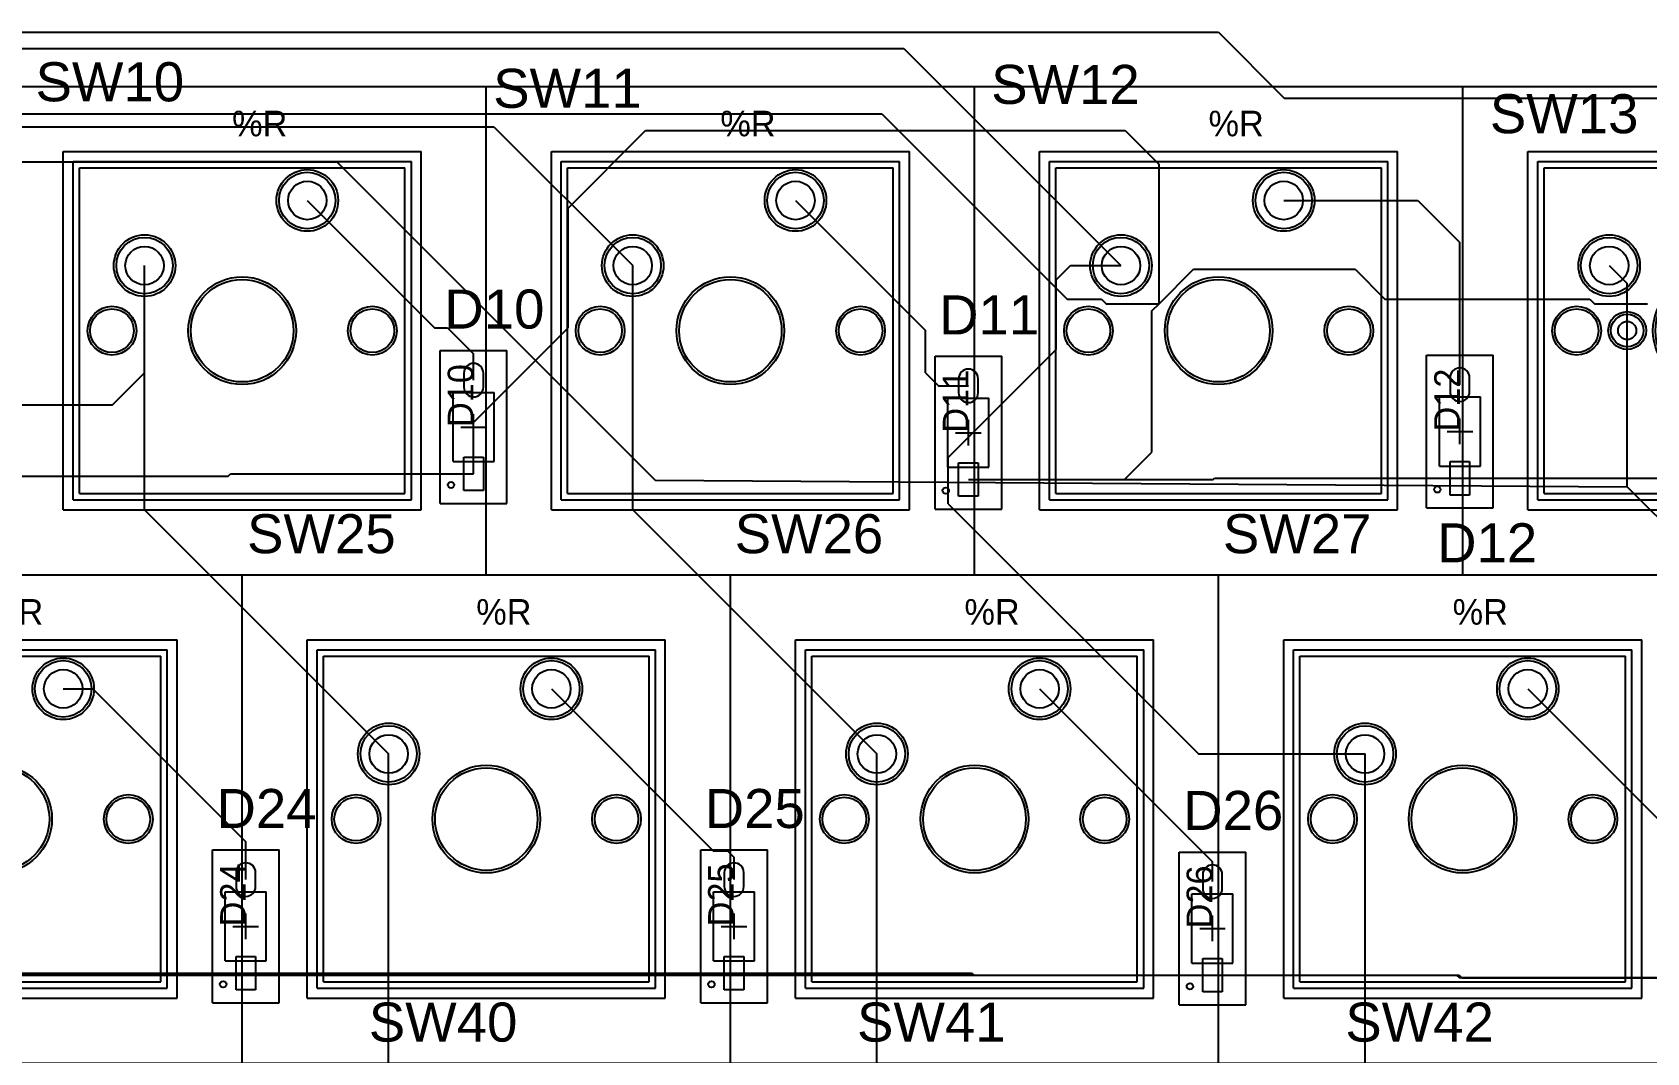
# Model space of a CAD drawing. Header units: millimetres. Extents: x 0 to 306, y 0 to 140.
# Drawn here: x 173.6 to 236.6, y 58.6 to 98.4 of the extents above; entities that cross this region are included whole.
import ezdxf

# ---------------------------------------------------------------- set-up
doc = ezdxf.new("R2010")
doc.units = ezdxf.units.MM
for name, color, linetype in [('BottomLayer', 5, 'Continuous'), ('BottomSolder', 6, 'Continuous'), ('Mechanical16', 56, 'Continuous'), ('Mechanical2', 216, 'Continuous'), ('Mechanical3', 76, 'Continuous'), ('Mechanical4', 56, 'Continuous'), ('Mechanical5', 56, 'Continuous'), ('Mechanical6', 56, 'Continuous'), ('MultiLayer', 9, 'Continuous'), ('PadHoleLayer', 156, 'Continuous'), ('TopLayer', 1, 'Continuous'), ('TopOverlay', 2, 'Continuous'), ('TopPaste', 8, 'Continuous'), ('TopSolder', 216, 'Continuous'), ('ViaHoleLayer', 16, 'Continuous')]:
    doc.layers.add(name, color=color, linetype=linetype)
doc.styles.add('Arial', font='arial.ttf', dxfattribs={"height": 0.2})

# ---------------------------------------------------------------- blocks, each defined once
blk = doc.blocks.new('SW_C______MX_1_00__PCB_44')
at = {"layer": 'BottomLayer'}
for centre, radius in [((0, 0), 1.1), ((-6.35, -2.54), 1.1), ((-2.54, -5.08), 2), ((-7.62, -5.08), 0.85), ((2.54, -5.08), 0.85)]:
    blk.add_circle(centre, radius, dxfattribs=at)
at = {"layer": 'BottomSolder'}
for centre, radius in [((0, 0), 1.202), ((-6.35, -2.54), 1.202), ((-2.54, -5.08), 2.102), ((-7.62, -5.08), 0.952), ((2.54, -5.08), 0.952)]:
    blk.add_circle(centre, radius, dxfattribs=at)
at = {"layer": 'Mechanical2'}
for p, q in [((-12.065, 4.445), (6.985, 4.445)), ((-12.065, -14.605), (-12.065, 4.445)), ((6.985, -14.605), (6.985, 4.445)), ((-12.065, -14.605), (6.985, -14.605))]:
    blk.add_line(p, q, dxfattribs=at)
at = {"layer": 'Mechanical4'}
for p, q in [((-9.14, -11.68), (-9.14, 1.52)), ((-9.14, 1.52), (4.06, 1.52)), ((4.06, -11.68), (4.06, 1.52)), ((-9.14, -11.68), (4.06, -11.68))]:
    blk.add_line(p, q, dxfattribs=at)
at = {"layer": 'Mechanical6'}
for p, q in [((-8.89, 1.27), (3.81, 1.27)), ((-8.89, -11.43), (-8.89, 1.27)), ((3.81, -11.43), (3.81, 1.27)), ((-8.89, -11.43), (3.81, -11.43))]:
    blk.add_line(p, q, dxfattribs=at)
at = {"layer": 'MultiLayer'}
for centre, radius in [((0, 0), 1.1), ((-6.35, -2.54), 1.1), ((-2.54, -5.08), 2), ((-7.62, -5.08), 0.85), ((2.54, -5.08), 0.85)]:
    blk.add_circle(centre, radius, dxfattribs=at)
at = {"layer": 'PadHoleLayer'}
for centre, radius in [((0, 0), 0.75), ((-6.35, -2.54), 0.75), ((-2.54, -5.08), 2), ((-7.62, -5.08), 0.85), ((2.54, -5.08), 0.85)]:
    blk.add_circle(centre, radius, dxfattribs=at)
at = {"layer": 'TopLayer'}
for centre, radius in [((0, 0), 1.1), ((-6.35, -2.54), 1.1), ((-2.54, -5.08), 2), ((-7.62, -5.08), 0.85), ((2.54, -5.08), 0.85)]:
    blk.add_circle(centre, radius, dxfattribs=at)
at = {"layer": 'TopOverlay'}
for p, q in [((-9.525, 1.905), (4.445, 1.905)), ((-9.525, -12.065), (-9.525, 1.905)), ((4.445, -12.065), (4.445, 1.905)), ((-9.525, -12.065), (4.445, -12.065))]:
    blk.add_line(p, q, dxfattribs=at)
at = {"layer": 'TopSolder'}
for centre, radius in [((0, 0), 1.202), ((-6.35, -2.54), 1.202), ((-2.54, -5.08), 2.102), ((-7.62, -5.08), 0.952), ((2.54, -5.08), 0.952)]:
    blk.add_circle(centre, radius, dxfattribs=at)
at = {"layer": 'Mechanical6'}
blk.add_text('%R', height=1, dxfattribs=at).set_placement((-2.933, 2.501))
blk = doc.blocks.new('SW_C______MX_1_00__PCB_45')
at = {"layer": 'BottomLayer'}
for centre, radius in [((0, 0), 1.1), ((-6.35, -2.54), 1.1), ((-2.54, -5.08), 2), ((-7.62, -5.08), 0.85), ((2.54, -5.08), 0.85)]:
    blk.add_circle(centre, radius, dxfattribs=at)
at = {"layer": 'BottomSolder'}
for centre, radius in [((0, 0), 1.202), ((-6.35, -2.54), 1.202), ((-2.54, -5.08), 2.102), ((-7.62, -5.08), 0.952), ((2.54, -5.08), 0.952)]:
    blk.add_circle(centre, radius, dxfattribs=at)
at = {"layer": 'Mechanical2'}
for p, q in [((-12.065, 4.445), (6.985, 4.445)), ((-12.065, -14.605), (-12.065, 4.445)), ((6.985, -14.605), (6.985, 4.445)), ((-12.065, -14.605), (6.985, -14.605))]:
    blk.add_line(p, q, dxfattribs=at)
at = {"layer": 'Mechanical4'}
for p, q in [((-9.14, -11.68), (-9.14, 1.52)), ((-9.14, 1.52), (4.06, 1.52)), ((4.06, -11.68), (4.06, 1.52)), ((-9.14, -11.68), (4.06, -11.68))]:
    blk.add_line(p, q, dxfattribs=at)
at = {"layer": 'Mechanical6'}
for p, q in [((-8.89, 1.27), (3.81, 1.27)), ((-8.89, -11.43), (-8.89, 1.27)), ((3.81, -11.43), (3.81, 1.27)), ((-8.89, -11.43), (3.81, -11.43))]:
    blk.add_line(p, q, dxfattribs=at)
at = {"layer": 'MultiLayer'}
for centre, radius in [((0, 0), 1.1), ((-6.35, -2.54), 1.1), ((-2.54, -5.08), 2), ((-7.62, -5.08), 0.85), ((2.54, -5.08), 0.85)]:
    blk.add_circle(centre, radius, dxfattribs=at)
at = {"layer": 'PadHoleLayer'}
for centre, radius in [((0, 0), 0.75), ((-6.35, -2.54), 0.75), ((-2.54, -5.08), 2), ((-7.62, -5.08), 0.85), ((2.54, -5.08), 0.85)]:
    blk.add_circle(centre, radius, dxfattribs=at)
at = {"layer": 'TopLayer'}
for centre, radius in [((0, 0), 1.1), ((-6.35, -2.54), 1.1), ((-2.54, -5.08), 2), ((-7.62, -5.08), 0.85), ((2.54, -5.08), 0.85)]:
    blk.add_circle(centre, radius, dxfattribs=at)
at = {"layer": 'TopOverlay'}
for p, q in [((-9.525, 1.905), (4.445, 1.905)), ((-9.525, -12.065), (-9.525, 1.905)), ((4.445, -12.065), (4.445, 1.905)), ((-9.525, -12.065), (4.445, -12.065))]:
    blk.add_line(p, q, dxfattribs=at)
at = {"layer": 'TopSolder'}
for centre, radius in [((0, 0), 1.202), ((-6.35, -2.54), 1.202), ((-2.54, -5.08), 2.102), ((-7.62, -5.08), 0.952), ((2.54, -5.08), 0.952)]:
    blk.add_circle(centre, radius, dxfattribs=at)
at = {"layer": 'Mechanical6'}
blk.add_text('%R', height=1, dxfattribs=at).set_placement((-2.933, 2.501))
blk = doc.blocks.new('SW_C______MX_1_00__PCB_46')
at = {"layer": 'BottomLayer'}
for centre, radius in [((0, 0), 1.1), ((-6.35, -2.54), 1.1), ((-2.54, -5.08), 2), ((-7.62, -5.08), 0.85), ((2.54, -5.08), 0.85)]:
    blk.add_circle(centre, radius, dxfattribs=at)
at = {"layer": 'BottomSolder'}
for centre, radius in [((0, 0), 1.202), ((-6.35, -2.54), 1.202), ((-2.54, -5.08), 2.102), ((-7.62, -5.08), 0.952), ((2.54, -5.08), 0.952)]:
    blk.add_circle(centre, radius, dxfattribs=at)
at = {"layer": 'Mechanical2'}
for p, q in [((-12.065, 4.445), (6.985, 4.445)), ((-12.065, -14.605), (-12.065, 4.445)), ((6.985, -14.605), (6.985, 4.445)), ((-12.065, -14.605), (6.985, -14.605))]:
    blk.add_line(p, q, dxfattribs=at)
at = {"layer": 'Mechanical4'}
for p, q in [((-9.14, -11.68), (-9.14, 1.52)), ((-9.14, 1.52), (4.06, 1.52)), ((4.06, -11.68), (4.06, 1.52)), ((-9.14, -11.68), (4.06, -11.68))]:
    blk.add_line(p, q, dxfattribs=at)
at = {"layer": 'Mechanical6'}
for p, q in [((-8.89, 1.27), (3.81, 1.27)), ((-8.89, -11.43), (-8.89, 1.27)), ((3.81, -11.43), (3.81, 1.27)), ((-8.89, -11.43), (3.81, -11.43))]:
    blk.add_line(p, q, dxfattribs=at)
at = {"layer": 'MultiLayer'}
for centre, radius in [((0, 0), 1.1), ((-6.35, -2.54), 1.1), ((-2.54, -5.08), 2), ((-7.62, -5.08), 0.85), ((2.54, -5.08), 0.85)]:
    blk.add_circle(centre, radius, dxfattribs=at)
at = {"layer": 'PadHoleLayer'}
for centre, radius in [((0, 0), 0.75), ((-6.35, -2.54), 0.75), ((-2.54, -5.08), 2), ((-7.62, -5.08), 0.85), ((2.54, -5.08), 0.85)]:
    blk.add_circle(centre, radius, dxfattribs=at)
at = {"layer": 'TopLayer'}
for centre, radius in [((0, 0), 1.1), ((-6.35, -2.54), 1.1), ((-2.54, -5.08), 2), ((-7.62, -5.08), 0.85), ((2.54, -5.08), 0.85)]:
    blk.add_circle(centre, radius, dxfattribs=at)
at = {"layer": 'TopOverlay'}
for p, q in [((-9.525, 1.905), (4.445, 1.905)), ((-9.525, -12.065), (-9.525, 1.905)), ((4.445, -12.065), (4.445, 1.905)), ((-9.525, -12.065), (4.445, -12.065))]:
    blk.add_line(p, q, dxfattribs=at)
at = {"layer": 'TopSolder'}
for centre, radius in [((0, 0), 1.202), ((-6.35, -2.54), 1.202), ((-2.54, -5.08), 2.102), ((-7.62, -5.08), 0.952), ((2.54, -5.08), 0.952)]:
    blk.add_circle(centre, radius, dxfattribs=at)
at = {"layer": 'Mechanical6'}
blk.add_text('%R', height=1, dxfattribs=at).set_placement((-2.933, 2.501))
blk = doc.blocks.new('SW_C______MX_1_00__PCB_47')
at = {"layer": 'BottomLayer'}
for centre, radius in [((0, 0), 1.1), ((-6.35, -2.54), 1.1), ((-2.54, -5.08), 2), ((-7.62, -5.08), 0.85), ((2.54, -5.08), 0.85)]:
    blk.add_circle(centre, radius, dxfattribs=at)
at = {"layer": 'BottomSolder'}
for centre, radius in [((0, 0), 1.202), ((-6.35, -2.54), 1.202), ((-2.54, -5.08), 2.102), ((-7.62, -5.08), 0.952), ((2.54, -5.08), 0.952)]:
    blk.add_circle(centre, radius, dxfattribs=at)
at = {"layer": 'Mechanical2'}
for p, q in [((-12.065, 4.445), (6.985, 4.445)), ((-12.065, -14.605), (-12.065, 4.445)), ((6.985, -14.605), (6.985, 4.445)), ((-12.065, -14.605), (6.985, -14.605))]:
    blk.add_line(p, q, dxfattribs=at)
at = {"layer": 'Mechanical4'}
for p, q in [((-9.14, -11.68), (-9.14, 1.52)), ((-9.14, 1.52), (4.06, 1.52)), ((4.06, -11.68), (4.06, 1.52)), ((-9.14, -11.68), (4.06, -11.68))]:
    blk.add_line(p, q, dxfattribs=at)
at = {"layer": 'Mechanical6'}
for p, q in [((-8.89, 1.27), (3.81, 1.27)), ((-8.89, -11.43), (-8.89, 1.27)), ((3.81, -11.43), (3.81, 1.27)), ((-8.89, -11.43), (3.81, -11.43))]:
    blk.add_line(p, q, dxfattribs=at)
at = {"layer": 'MultiLayer'}
for centre, radius in [((0, 0), 1.1), ((-6.35, -2.54), 1.1), ((-2.54, -5.08), 2), ((-7.62, -5.08), 0.85), ((2.54, -5.08), 0.85)]:
    blk.add_circle(centre, radius, dxfattribs=at)
at = {"layer": 'PadHoleLayer'}
for centre, radius in [((0, 0), 0.75), ((-6.35, -2.54), 0.75), ((-2.54, -5.08), 2), ((-7.62, -5.08), 0.85), ((2.54, -5.08), 0.85)]:
    blk.add_circle(centre, radius, dxfattribs=at)
at = {"layer": 'TopLayer'}
for centre, radius in [((0, 0), 1.1), ((-6.35, -2.54), 1.1), ((-2.54, -5.08), 2), ((-7.62, -5.08), 0.85), ((2.54, -5.08), 0.85)]:
    blk.add_circle(centre, radius, dxfattribs=at)
at = {"layer": 'TopOverlay'}
for p, q in [((-9.525, 1.905), (4.445, 1.905)), ((-9.525, -12.065), (-9.525, 1.905)), ((4.445, -12.065), (4.445, 1.905)), ((-9.525, -12.065), (4.445, -12.065))]:
    blk.add_line(p, q, dxfattribs=at)
at = {"layer": 'TopSolder'}
for centre, radius in [((0, 0), 1.202), ((-6.35, -2.54), 1.202), ((-2.54, -5.08), 2.102), ((-7.62, -5.08), 0.952), ((2.54, -5.08), 0.952)]:
    blk.add_circle(centre, radius, dxfattribs=at)
at = {"layer": 'Mechanical6'}
blk.add_text('%R', height=1, dxfattribs=at).set_placement((-2.933, 2.501))
blk = doc.blocks.new('SW_C______MX_1_00__PCB_58')
at = {"layer": 'BottomLayer'}
for centre, radius in [((0, 0), 1.1), ((-6.35, -2.54), 1.1), ((-2.54, -5.08), 2), ((-7.62, -5.08), 0.85), ((2.54, -5.08), 0.85)]:
    blk.add_circle(centre, radius, dxfattribs=at)
at = {"layer": 'BottomSolder'}
for centre, radius in [((0, 0), 1.202), ((-6.35, -2.54), 1.202), ((-2.54, -5.08), 2.102), ((-7.62, -5.08), 0.952), ((2.54, -5.08), 0.952)]:
    blk.add_circle(centre, radius, dxfattribs=at)
at = {"layer": 'Mechanical2'}
for p, q in [((-12.065, -14.605), (-12.065, 4.445)), ((-12.065, 4.445), (6.985, 4.445)), ((6.985, -14.605), (6.985, 4.445)), ((-12.065, -14.605), (6.985, -14.605))]:
    blk.add_line(p, q, dxfattribs=at)
at = {"layer": 'Mechanical4'}
for p, q in [((-9.14, 1.52), (4.06, 1.52)), ((-9.14, -11.68), (-9.14, 1.52)), ((4.06, -11.68), (4.06, 1.52)), ((-9.14, -11.68), (4.06, -11.68))]:
    blk.add_line(p, q, dxfattribs=at)
at = {"layer": 'Mechanical6'}
for p, q in [((-8.89, -11.43), (-8.89, 1.27)), ((-8.89, 1.27), (3.81, 1.27)), ((3.81, -11.43), (3.81, 1.27)), ((-8.89, -11.43), (3.81, -11.43))]:
    blk.add_line(p, q, dxfattribs=at)
at = {"layer": 'MultiLayer'}
for centre, radius in [((0, 0), 1.1), ((-6.35, -2.54), 1.1), ((-2.54, -5.08), 2), ((-7.62, -5.08), 0.85), ((2.54, -5.08), 0.85)]:
    blk.add_circle(centre, radius, dxfattribs=at)
at = {"layer": 'PadHoleLayer'}
for centre, radius in [((0, 0), 0.75), ((-6.35, -2.54), 0.75), ((-2.54, -5.08), 2), ((-7.62, -5.08), 0.85), ((2.54, -5.08), 0.85)]:
    blk.add_circle(centre, radius, dxfattribs=at)
at = {"layer": 'TopLayer'}
for centre, radius in [((0, 0), 1.1), ((-6.35, -2.54), 1.1), ((-2.54, -5.08), 2), ((-7.62, -5.08), 0.85), ((2.54, -5.08), 0.85)]:
    blk.add_circle(centre, radius, dxfattribs=at)
at = {"layer": 'TopOverlay'}
for p, q in [((-9.525, -12.065), (-9.525, 1.905)), ((-9.525, 1.905), (4.445, 1.905)), ((4.445, -12.065), (4.445, 1.905)), ((-9.525, -12.065), (4.445, -12.065))]:
    blk.add_line(p, q, dxfattribs=at)
at = {"layer": 'TopSolder'}
for centre, radius in [((0, 0), 1.202), ((-6.35, -2.54), 1.202), ((-2.54, -5.08), 2.102), ((-7.62, -5.08), 0.952), ((2.54, -5.08), 0.952)]:
    blk.add_circle(centre, radius, dxfattribs=at)
at = {"layer": 'Mechanical6'}
blk.add_text('%R', height=1, dxfattribs=at).set_placement((-2.933, 2.501))
blk = doc.blocks.new('SW_C______MX_1_00__PCB_59')
at = {"layer": 'BottomLayer'}
for centre, radius in [((0, 0), 1.1), ((-6.35, -2.54), 1.1), ((-2.54, -5.08), 2), ((-7.62, -5.08), 0.85), ((2.54, -5.08), 0.85)]:
    blk.add_circle(centre, radius, dxfattribs=at)
at = {"layer": 'BottomSolder'}
for centre, radius in [((0, 0), 1.202), ((-6.35, -2.54), 1.202), ((-2.54, -5.08), 2.102), ((-7.62, -5.08), 0.952), ((2.54, -5.08), 0.952)]:
    blk.add_circle(centre, radius, dxfattribs=at)
at = {"layer": 'Mechanical2'}
for p, q in [((-12.065, -14.605), (-12.065, 4.445)), ((-12.065, 4.445), (6.985, 4.445)), ((6.985, -14.605), (6.985, 4.445)), ((-12.065, -14.605), (6.985, -14.605))]:
    blk.add_line(p, q, dxfattribs=at)
at = {"layer": 'Mechanical4'}
for p, q in [((-9.14, 1.52), (4.06, 1.52)), ((-9.14, -11.68), (-9.14, 1.52)), ((4.06, -11.68), (4.06, 1.52)), ((-9.14, -11.68), (4.06, -11.68))]:
    blk.add_line(p, q, dxfattribs=at)
at = {"layer": 'Mechanical6'}
for p, q in [((-8.89, -11.43), (-8.89, 1.27)), ((-8.89, 1.27), (3.81, 1.27)), ((3.81, -11.43), (3.81, 1.27)), ((-8.89, -11.43), (3.81, -11.43))]:
    blk.add_line(p, q, dxfattribs=at)
at = {"layer": 'MultiLayer'}
for centre, radius in [((0, 0), 1.1), ((-6.35, -2.54), 1.1), ((-2.54, -5.08), 2), ((-7.62, -5.08), 0.85), ((2.54, -5.08), 0.85)]:
    blk.add_circle(centre, radius, dxfattribs=at)
at = {"layer": 'PadHoleLayer'}
for centre, radius in [((0, 0), 0.75), ((-6.35, -2.54), 0.75), ((-2.54, -5.08), 2), ((-7.62, -5.08), 0.85), ((2.54, -5.08), 0.85)]:
    blk.add_circle(centre, radius, dxfattribs=at)
at = {"layer": 'TopLayer'}
for centre, radius in [((0, 0), 1.1), ((-6.35, -2.54), 1.1), ((-2.54, -5.08), 2), ((-7.62, -5.08), 0.85), ((2.54, -5.08), 0.85)]:
    blk.add_circle(centre, radius, dxfattribs=at)
at = {"layer": 'TopOverlay'}
for p, q in [((-9.525, -12.065), (-9.525, 1.905)), ((-9.525, 1.905), (4.445, 1.905)), ((4.445, -12.065), (4.445, 1.905)), ((-9.525, -12.065), (4.445, -12.065))]:
    blk.add_line(p, q, dxfattribs=at)
at = {"layer": 'TopSolder'}
for centre, radius in [((0, 0), 1.202), ((-6.35, -2.54), 1.202), ((-2.54, -5.08), 2.102), ((-7.62, -5.08), 0.952), ((2.54, -5.08), 0.952)]:
    blk.add_circle(centre, radius, dxfattribs=at)
at = {"layer": 'Mechanical6'}
blk.add_text('%R', height=1, dxfattribs=at).set_placement((-2.933, 2.501))
blk = doc.blocks.new('SW_C______MX_1_00__PCB_60')
at = {"layer": 'BottomLayer'}
for centre, radius in [((0, 0), 1.1), ((-6.35, -2.54), 1.1), ((-2.54, -5.08), 2), ((-7.62, -5.08), 0.85), ((2.54, -5.08), 0.85)]:
    blk.add_circle(centre, radius, dxfattribs=at)
at = {"layer": 'BottomSolder'}
for centre, radius in [((0, 0), 1.202), ((-6.35, -2.54), 1.202), ((-2.54, -5.08), 2.102), ((-7.62, -5.08), 0.952), ((2.54, -5.08), 0.952)]:
    blk.add_circle(centre, radius, dxfattribs=at)
at = {"layer": 'Mechanical2'}
for p, q in [((-12.065, -14.605), (-12.065, 4.445)), ((-12.065, 4.445), (6.985, 4.445)), ((6.985, -14.605), (6.985, 4.445)), ((-12.065, -14.605), (6.985, -14.605))]:
    blk.add_line(p, q, dxfattribs=at)
at = {"layer": 'Mechanical4'}
for p, q in [((-9.14, 1.52), (4.06, 1.52)), ((-9.14, -11.68), (-9.14, 1.52)), ((4.06, -11.68), (4.06, 1.52)), ((-9.14, -11.68), (4.06, -11.68))]:
    blk.add_line(p, q, dxfattribs=at)
at = {"layer": 'Mechanical6'}
for p, q in [((-8.89, -11.43), (-8.89, 1.27)), ((-8.89, 1.27), (3.81, 1.27)), ((3.81, -11.43), (3.81, 1.27)), ((-8.89, -11.43), (3.81, -11.43))]:
    blk.add_line(p, q, dxfattribs=at)
at = {"layer": 'MultiLayer'}
for centre, radius in [((0, 0), 1.1), ((-6.35, -2.54), 1.1), ((-2.54, -5.08), 2), ((-7.62, -5.08), 0.85), ((2.54, -5.08), 0.85)]:
    blk.add_circle(centre, radius, dxfattribs=at)
at = {"layer": 'PadHoleLayer'}
for centre, radius in [((0, 0), 0.75), ((-6.35, -2.54), 0.75), ((-2.54, -5.08), 2), ((-7.62, -5.08), 0.85), ((2.54, -5.08), 0.85)]:
    blk.add_circle(centre, radius, dxfattribs=at)
at = {"layer": 'TopLayer'}
for centre, radius in [((0, 0), 1.1), ((-6.35, -2.54), 1.1), ((-2.54, -5.08), 2), ((-7.62, -5.08), 0.85), ((2.54, -5.08), 0.85)]:
    blk.add_circle(centre, radius, dxfattribs=at)
at = {"layer": 'TopOverlay'}
for p, q in [((-9.525, -12.065), (-9.525, 1.905)), ((-9.525, 1.905), (4.445, 1.905)), ((4.445, -12.065), (4.445, 1.905)), ((-9.525, -12.065), (4.445, -12.065))]:
    blk.add_line(p, q, dxfattribs=at)
at = {"layer": 'TopSolder'}
for centre, radius in [((0, 0), 1.202), ((-6.35, -2.54), 1.202), ((-2.54, -5.08), 2.102), ((-7.62, -5.08), 0.952), ((2.54, -5.08), 0.952)]:
    blk.add_circle(centre, radius, dxfattribs=at)
at = {"layer": 'Mechanical6'}
blk.add_text('%R', height=1, dxfattribs=at).set_placement((-2.933, 2.501))
blk = doc.blocks.new('SW_C______MX_1_00__PCB_61')
at = {"layer": 'BottomLayer'}
for centre, radius in [((0, 0), 1.1), ((-6.35, -2.54), 1.1), ((-2.54, -5.08), 2), ((-7.62, -5.08), 0.85), ((2.54, -5.08), 0.85)]:
    blk.add_circle(centre, radius, dxfattribs=at)
at = {"layer": 'BottomSolder'}
for centre, radius in [((0, 0), 1.202), ((-6.35, -2.54), 1.202), ((-2.54, -5.08), 2.102), ((-7.62, -5.08), 0.952), ((2.54, -5.08), 0.952)]:
    blk.add_circle(centre, radius, dxfattribs=at)
at = {"layer": 'Mechanical2'}
for p, q in [((-12.065, -14.605), (-12.065, 4.445)), ((-12.065, 4.445), (6.985, 4.445)), ((6.985, -14.605), (6.985, 4.445)), ((-12.065, -14.605), (6.985, -14.605))]:
    blk.add_line(p, q, dxfattribs=at)
at = {"layer": 'Mechanical4'}
for p, q in [((-9.14, 1.52), (4.06, 1.52)), ((-9.14, -11.68), (-9.14, 1.52)), ((4.06, -11.68), (4.06, 1.52)), ((-9.14, -11.68), (4.06, -11.68))]:
    blk.add_line(p, q, dxfattribs=at)
at = {"layer": 'Mechanical6'}
for p, q in [((-8.89, -11.43), (-8.89, 1.27)), ((-8.89, 1.27), (3.81, 1.27)), ((3.81, -11.43), (3.81, 1.27)), ((-8.89, -11.43), (3.81, -11.43))]:
    blk.add_line(p, q, dxfattribs=at)
at = {"layer": 'MultiLayer'}
for centre, radius in [((0, 0), 1.1), ((-6.35, -2.54), 1.1), ((-2.54, -5.08), 2), ((-7.62, -5.08), 0.85), ((2.54, -5.08), 0.85)]:
    blk.add_circle(centre, radius, dxfattribs=at)
at = {"layer": 'PadHoleLayer'}
for centre, radius in [((0, 0), 0.75), ((-6.35, -2.54), 0.75), ((-2.54, -5.08), 2), ((-7.62, -5.08), 0.85), ((2.54, -5.08), 0.85)]:
    blk.add_circle(centre, radius, dxfattribs=at)
at = {"layer": 'TopLayer'}
for centre, radius in [((0, 0), 1.1), ((-6.35, -2.54), 1.1), ((-2.54, -5.08), 2), ((-7.62, -5.08), 0.85), ((2.54, -5.08), 0.85)]:
    blk.add_circle(centre, radius, dxfattribs=at)
at = {"layer": 'TopOverlay'}
for p, q in [((-9.525, -12.065), (-9.525, 1.905)), ((-9.525, 1.905), (4.445, 1.905)), ((4.445, -12.065), (4.445, 1.905)), ((-9.525, -12.065), (4.445, -12.065))]:
    blk.add_line(p, q, dxfattribs=at)
at = {"layer": 'TopSolder'}
for centre, radius in [((0, 0), 1.202), ((-6.35, -2.54), 1.202), ((-2.54, -5.08), 2.102), ((-7.62, -5.08), 0.952), ((2.54, -5.08), 0.952)]:
    blk.add_circle(centre, radius, dxfattribs=at)
at = {"layer": 'Mechanical6'}
blk.add_text('%R', height=1, dxfattribs=at).set_placement((-2.933, 2.501))
blk = doc.blocks.new('FP_SOD_123_IPC_A_122')
at = {"layer": 'Mechanical16'}
for p, q in [((0, 0.5), (0, -0.5)), ((-0.5, 0), (0.5, 0))]:
    blk.add_line(p, q, dxfattribs=at)
at = {"layer": 'Mechanical2'}
for p, q in [((-1.35, 0.8), (1.35, 0.8)), ((-1.35, 0.8), (-1.35, -0.8)), ((1.35, 0.8), (1.35, -0.8)), ((-1.35, -0.8), (1.35, -0.8))]:
    blk.add_line(p, q, dxfattribs=at)
at = {"layer": 'Mechanical3'}
for p, q in [((-2.979, 1.3), (2.979, 1.3)), ((-2.979, 1.3), (-2.979, -1.3)), ((2.979, 1.3), (2.979, -1.3)), ((-2.979, -1.3), (2.979, -1.3))]:
    blk.add_line(p, q, dxfattribs=at)
at = {"layer": 'Mechanical5'}
for p, q in [((-2.979, 1.3), (2.979, 1.3)), ((-2.979, 1.3), (-2.979, -1.3)), ((2.979, 1.3), (2.979, -1.3)), ((-2.979, -1.3), (2.979, -1.3))]:
    blk.add_line(p, q, dxfattribs=at)
at = {"layer": 'TopLayer'}
for p, q in [((-2.479, 0.381), (-1.171, 0.381)), ((-2.479, -0.381), (-2.479, 0.381)), ((-1.171, 0.381), (-1.171, -0.381)), ((2.098, 0.381), (1.552, 0.381)), ((-1.171, -0.381), (-2.479, -0.381)), ((1.552, -0.381), (2.098, -0.381))]:
    blk.add_line(p, q, dxfattribs=at)
for centre, start, end in [((1.552, 0), 90, 270), ((2.098, 0), 270, 90)]:
    blk.add_arc(centre, 0.381, start, end, dxfattribs=at)
at = {"layer": 'TopOverlay'}
for p, q in [((-1.35, 0.8), (-1.35, 0.72)), ((-1.35, 0.8), (1.35, 0.8)), ((1.35, 0.8), (1.35, 0.72)), ((-1.35, -0.72), (-1.35, -0.8)), ((-1.35, -0.8), (1.35, -0.8)), ((1.35, -0.72), (1.35, -0.8))]:
    blk.add_line(p, q, dxfattribs=at)
blk.add_circle((-2.261, 0.881), 0.125, dxfattribs=at)
at = {"layer": 'TopPaste'}
for p, q in [((-2.479, 0.381), (-1.171, 0.381)), ((-2.479, -0.381), (-2.479, 0.381)), ((-1.171, 0.381), (-1.171, -0.381)), ((2.098, 0.381), (1.552, 0.381)), ((-1.171, -0.381), (-2.479, -0.381)), ((1.552, -0.381), (2.098, -0.381))]:
    blk.add_line(p, q, dxfattribs=at)
for centre, start, end in [((1.552, 0), 90, 270), ((2.098, 0), 270, 90)]:
    blk.add_arc(centre, 0.381, start, end, dxfattribs=at)
at = {"layer": 'TopSolder'}
for p, q in [((-2.479, 0.381), (-1.171, 0.381)), ((-2.479, -0.381), (-2.479, 0.381)), ((-1.171, 0.381), (-1.171, -0.381)), ((2.098, 0.381), (1.552, 0.381)), ((-1.171, -0.381), (-2.479, -0.381)), ((1.552, -0.381), (2.098, -0.381))]:
    blk.add_line(p, q, dxfattribs=at)
for centre, start, end in [((1.552, 0), 90, 270), ((2.098, 0), 270, 90)]:
    blk.add_arc(centre, 0.381, start, end, dxfattribs=at)
at = {"layer": 'Mechanical5'}
blk.add_text('D26', height=1, dxfattribs=at).set_placement((0, 0.011))
blk = doc.blocks.new('FP_SOD_123_IPC_A_123')
at = {"layer": 'Mechanical16'}
for p, q in [((0, 0.5), (0, -0.5)), ((-0.5, 0), (0.5, 0))]:
    blk.add_line(p, q, dxfattribs=at)
at = {"layer": 'Mechanical2'}
for p, q in [((-1.35, 0.8), (1.35, 0.8)), ((-1.35, 0.8), (-1.35, -0.8)), ((1.35, 0.8), (1.35, -0.8)), ((-1.35, -0.8), (1.35, -0.8))]:
    blk.add_line(p, q, dxfattribs=at)
at = {"layer": 'Mechanical3'}
for p, q in [((-2.979, 1.3), (2.979, 1.3)), ((-2.979, 1.3), (-2.979, -1.3)), ((2.979, 1.3), (2.979, -1.3)), ((-2.979, -1.3), (2.979, -1.3))]:
    blk.add_line(p, q, dxfattribs=at)
at = {"layer": 'Mechanical5'}
for p, q in [((-2.979, 1.3), (2.979, 1.3)), ((-2.979, 1.3), (-2.979, -1.3)), ((2.979, 1.3), (2.979, -1.3)), ((-2.979, -1.3), (2.979, -1.3))]:
    blk.add_line(p, q, dxfattribs=at)
at = {"layer": 'TopLayer'}
for p, q in [((-2.479, 0.381), (-1.171, 0.381)), ((-2.479, -0.381), (-2.479, 0.381)), ((-1.171, 0.381), (-1.171, -0.381)), ((2.098, 0.381), (1.552, 0.381)), ((-1.171, -0.381), (-2.479, -0.381)), ((1.552, -0.381), (2.098, -0.381))]:
    blk.add_line(p, q, dxfattribs=at)
for centre, start, end in [((1.552, 0), 90, 270), ((2.098, 0), 270, 90)]:
    blk.add_arc(centre, 0.381, start, end, dxfattribs=at)
at = {"layer": 'TopOverlay'}
for p, q in [((-1.35, 0.8), (-1.35, 0.72)), ((-1.35, 0.8), (1.35, 0.8)), ((1.35, 0.8), (1.35, 0.72)), ((-1.35, -0.72), (-1.35, -0.8)), ((-1.35, -0.8), (1.35, -0.8)), ((1.35, -0.72), (1.35, -0.8))]:
    blk.add_line(p, q, dxfattribs=at)
blk.add_circle((-2.261, 0.881), 0.125, dxfattribs=at)
at = {"layer": 'TopPaste'}
for p, q in [((-2.479, 0.381), (-1.171, 0.381)), ((-2.479, -0.381), (-2.479, 0.381)), ((-1.171, 0.381), (-1.171, -0.381)), ((2.098, 0.381), (1.552, 0.381)), ((-1.171, -0.381), (-2.479, -0.381)), ((1.552, -0.381), (2.098, -0.381))]:
    blk.add_line(p, q, dxfattribs=at)
for centre, start, end in [((1.552, 0), 90, 270), ((2.098, 0), 270, 90)]:
    blk.add_arc(centre, 0.381, start, end, dxfattribs=at)
at = {"layer": 'TopSolder'}
for p, q in [((-2.479, 0.381), (-1.171, 0.381)), ((-2.479, -0.381), (-2.479, 0.381)), ((-1.171, 0.381), (-1.171, -0.381)), ((2.098, 0.381), (1.552, 0.381)), ((-1.171, -0.381), (-2.479, -0.381)), ((1.552, -0.381), (2.098, -0.381))]:
    blk.add_line(p, q, dxfattribs=at)
for centre, start, end in [((1.552, 0), 90, 270), ((2.098, 0), 270, 90)]:
    blk.add_arc(centre, 0.381, start, end, dxfattribs=at)
at = {"layer": 'Mechanical5'}
blk.add_text('D25', height=1, dxfattribs=at).set_placement((0, 0.011))
blk = doc.blocks.new('FP_SOD_123_IPC_A_124')
at = {"layer": 'Mechanical16'}
for p, q in [((0, 0.5), (0, -0.5)), ((-0.5, 0), (0.5, 0))]:
    blk.add_line(p, q, dxfattribs=at)
at = {"layer": 'Mechanical2'}
for p, q in [((-1.35, 0.8), (1.35, 0.8)), ((-1.35, 0.8), (-1.35, -0.8)), ((1.35, 0.8), (1.35, -0.8)), ((-1.35, -0.8), (1.35, -0.8))]:
    blk.add_line(p, q, dxfattribs=at)
at = {"layer": 'Mechanical3'}
for p, q in [((-2.979, 1.3), (2.979, 1.3)), ((-2.979, 1.3), (-2.979, -1.3)), ((2.979, 1.3), (2.979, -1.3)), ((-2.979, -1.3), (2.979, -1.3))]:
    blk.add_line(p, q, dxfattribs=at)
at = {"layer": 'Mechanical5'}
for p, q in [((-2.979, 1.3), (2.979, 1.3)), ((-2.979, 1.3), (-2.979, -1.3)), ((2.979, 1.3), (2.979, -1.3)), ((-2.979, -1.3), (2.979, -1.3))]:
    blk.add_line(p, q, dxfattribs=at)
at = {"layer": 'TopLayer'}
for p, q in [((-2.479, 0.381), (-1.171, 0.381)), ((-2.479, -0.381), (-2.479, 0.381)), ((-1.171, 0.381), (-1.171, -0.381)), ((2.098, 0.381), (1.552, 0.381)), ((-1.171, -0.381), (-2.479, -0.381)), ((1.552, -0.381), (2.098, -0.381))]:
    blk.add_line(p, q, dxfattribs=at)
for centre, start, end in [((1.552, 0), 90, 270), ((2.098, 0), 270, 90)]:
    blk.add_arc(centre, 0.381, start, end, dxfattribs=at)
at = {"layer": 'TopOverlay'}
for p, q in [((-1.35, 0.8), (-1.35, 0.72)), ((-1.35, 0.8), (1.35, 0.8)), ((1.35, 0.8), (1.35, 0.72)), ((-1.35, -0.72), (-1.35, -0.8)), ((-1.35, -0.8), (1.35, -0.8)), ((1.35, -0.72), (1.35, -0.8))]:
    blk.add_line(p, q, dxfattribs=at)
blk.add_circle((-2.261, 0.881), 0.125, dxfattribs=at)
at = {"layer": 'TopPaste'}
for p, q in [((-2.479, 0.381), (-1.171, 0.381)), ((-2.479, -0.381), (-2.479, 0.381)), ((-1.171, 0.381), (-1.171, -0.381)), ((2.098, 0.381), (1.552, 0.381)), ((-1.171, -0.381), (-2.479, -0.381)), ((1.552, -0.381), (2.098, -0.381))]:
    blk.add_line(p, q, dxfattribs=at)
for centre, start, end in [((1.552, 0), 90, 270), ((2.098, 0), 270, 90)]:
    blk.add_arc(centre, 0.381, start, end, dxfattribs=at)
at = {"layer": 'TopSolder'}
for p, q in [((-2.479, 0.381), (-1.171, 0.381)), ((-2.479, -0.381), (-2.479, 0.381)), ((-1.171, 0.381), (-1.171, -0.381)), ((2.098, 0.381), (1.552, 0.381)), ((-1.171, -0.381), (-2.479, -0.381)), ((1.552, -0.381), (2.098, -0.381))]:
    blk.add_line(p, q, dxfattribs=at)
for centre, start, end in [((1.552, 0), 90, 270), ((2.098, 0), 270, 90)]:
    blk.add_arc(centre, 0.381, start, end, dxfattribs=at)
at = {"layer": 'Mechanical5'}
blk.add_text('D24', height=1, dxfattribs=at).set_placement((0, 0))
blk = doc.blocks.new('FP_SOD_123_IPC_A_136')
at = {"layer": 'Mechanical16'}
for p, q in [((0, 0.5), (0, -0.5)), ((-0.5, 0), (0.5, 0))]:
    blk.add_line(p, q, dxfattribs=at)
at = {"layer": 'Mechanical2'}
for p, q in [((-1.35, 0.8), (-1.35, -0.8)), ((-1.35, 0.8), (1.35, 0.8)), ((1.35, 0.8), (1.35, -0.8)), ((-1.35, -0.8), (1.35, -0.8))]:
    blk.add_line(p, q, dxfattribs=at)
at = {"layer": 'Mechanical3'}
for p, q in [((-2.979, 1.3), (-2.979, -1.3)), ((-2.979, 1.3), (2.979, 1.3)), ((2.979, 1.3), (2.979, -1.3)), ((-2.979, -1.3), (2.979, -1.3))]:
    blk.add_line(p, q, dxfattribs=at)
at = {"layer": 'Mechanical5'}
for p, q in [((-2.979, 1.3), (-2.979, -1.3)), ((-2.979, 1.3), (2.979, 1.3)), ((2.979, 1.3), (2.979, -1.3)), ((-2.979, -1.3), (2.979, -1.3))]:
    blk.add_line(p, q, dxfattribs=at)
at = {"layer": 'TopLayer'}
for p, q in [((-2.479, 0.381), (-1.171, 0.381)), ((-2.479, -0.381), (-2.479, 0.381)), ((-1.171, 0.381), (-1.171, -0.381)), ((2.098, 0.381), (1.552, 0.381)), ((-1.171, -0.381), (-2.479, -0.381)), ((1.552, -0.381), (2.098, -0.381))]:
    blk.add_line(p, q, dxfattribs=at)
for centre, start, end in [((1.552, 0), 90, 270), ((2.098, 0), 270, 90)]:
    blk.add_arc(centre, 0.381, start, end, dxfattribs=at)
at = {"layer": 'TopOverlay'}
for p, q in [((-1.35, 0.8), (1.35, 0.8)), ((-1.35, 0.8), (-1.35, 0.72)), ((1.35, 0.8), (1.35, 0.72)), ((-1.35, -0.72), (-1.35, -0.8)), ((-1.35, -0.8), (1.35, -0.8)), ((1.35, -0.72), (1.35, -0.8))]:
    blk.add_line(p, q, dxfattribs=at)
blk.add_circle((-2.261, 0.881), 0.125, dxfattribs=at)
at = {"layer": 'TopPaste'}
for p, q in [((-2.479, 0.381), (-1.171, 0.381)), ((-2.479, -0.381), (-2.479, 0.381)), ((-1.171, 0.381), (-1.171, -0.381)), ((2.098, 0.381), (1.552, 0.381)), ((-1.171, -0.381), (-2.479, -0.381)), ((1.552, -0.381), (2.098, -0.381))]:
    blk.add_line(p, q, dxfattribs=at)
for centre, start, end in [((1.552, 0), 90, 270), ((2.098, 0), 270, 90)]:
    blk.add_arc(centre, 0.381, start, end, dxfattribs=at)
at = {"layer": 'TopSolder'}
for p, q in [((-2.479, 0.381), (-1.171, 0.381)), ((-2.479, -0.381), (-2.479, 0.381)), ((-1.171, 0.381), (-1.171, -0.381)), ((2.098, 0.381), (1.552, 0.381)), ((-1.171, -0.381), (-2.479, -0.381)), ((1.552, -0.381), (2.098, -0.381))]:
    blk.add_line(p, q, dxfattribs=at)
for centre, start, end in [((1.552, 0), 90, 270), ((2.098, 0), 270, 90)]:
    blk.add_arc(centre, 0.381, start, end, dxfattribs=at)
at = {"layer": 'Mechanical5'}
blk.add_text('D12', height=1, dxfattribs=at).set_placement((0, 0))
blk = doc.blocks.new('FP_SOD_123_IPC_A_137')
at = {"layer": 'Mechanical16'}
for p, q in [((0, 0.5), (0, -0.5)), ((-0.5, 0), (0.5, 0))]:
    blk.add_line(p, q, dxfattribs=at)
at = {"layer": 'Mechanical2'}
for p, q in [((-1.35, 0.8), (1.35, 0.8)), ((-1.35, 0.8), (-1.35, -0.8)), ((1.35, 0.8), (1.35, -0.8)), ((-1.35, -0.8), (1.35, -0.8))]:
    blk.add_line(p, q, dxfattribs=at)
at = {"layer": 'Mechanical3'}
for p, q in [((-2.979, 1.3), (2.979, 1.3)), ((-2.979, 1.3), (-2.979, -1.3)), ((2.979, 1.3), (2.979, -1.3)), ((-2.979, -1.3), (2.979, -1.3))]:
    blk.add_line(p, q, dxfattribs=at)
at = {"layer": 'Mechanical5'}
for p, q in [((-2.979, 1.3), (2.979, 1.3)), ((-2.979, 1.3), (-2.979, -1.3)), ((2.979, 1.3), (2.979, -1.3)), ((-2.979, -1.3), (2.979, -1.3))]:
    blk.add_line(p, q, dxfattribs=at)
at = {"layer": 'TopLayer'}
for p, q in [((-2.479, 0.381), (-1.171, 0.381)), ((-2.479, -0.381), (-2.479, 0.381)), ((-1.171, 0.381), (-1.171, -0.381)), ((2.098, 0.381), (1.552, 0.381)), ((-1.171, -0.381), (-2.479, -0.381)), ((1.552, -0.381), (2.098, -0.381))]:
    blk.add_line(p, q, dxfattribs=at)
for centre, start, end in [((1.552, 0), 90, 270), ((2.098, 0), 270, 90)]:
    blk.add_arc(centre, 0.381, start, end, dxfattribs=at)
at = {"layer": 'TopOverlay'}
for p, q in [((-1.35, 0.8), (-1.35, 0.72)), ((-1.35, 0.8), (1.35, 0.8)), ((1.35, 0.8), (1.35, 0.72)), ((-1.35, -0.72), (-1.35, -0.8)), ((-1.35, -0.8), (1.35, -0.8)), ((1.35, -0.72), (1.35, -0.8))]:
    blk.add_line(p, q, dxfattribs=at)
blk.add_circle((-2.261, 0.881), 0.125, dxfattribs=at)
at = {"layer": 'TopPaste'}
for p, q in [((-2.479, 0.381), (-1.171, 0.381)), ((-2.479, -0.381), (-2.479, 0.381)), ((-1.171, 0.381), (-1.171, -0.381)), ((2.098, 0.381), (1.552, 0.381)), ((-1.171, -0.381), (-2.479, -0.381)), ((1.552, -0.381), (2.098, -0.381))]:
    blk.add_line(p, q, dxfattribs=at)
for centre, start, end in [((1.552, 0), 90, 270), ((2.098, 0), 270, 90)]:
    blk.add_arc(centre, 0.381, start, end, dxfattribs=at)
at = {"layer": 'TopSolder'}
for p, q in [((-2.479, 0.381), (-1.171, 0.381)), ((-2.479, -0.381), (-2.479, 0.381)), ((-1.171, 0.381), (-1.171, -0.381)), ((2.098, 0.381), (1.552, 0.381)), ((-1.171, -0.381), (-2.479, -0.381)), ((1.552, -0.381), (2.098, -0.381))]:
    blk.add_line(p, q, dxfattribs=at)
for centre, start, end in [((1.552, 0), 90, 270), ((2.098, 0), 270, 90)]:
    blk.add_arc(centre, 0.381, start, end, dxfattribs=at)
at = {"layer": 'Mechanical5'}
blk.add_text('D11', height=1, dxfattribs=at).set_placement((0, 0))
blk = doc.blocks.new('FP_SOD_123_IPC_A_138')
at = {"layer": 'Mechanical16'}
for p, q in [((0, 0.5), (0, -0.5)), ((-0.5, 0), (0.5, 0))]:
    blk.add_line(p, q, dxfattribs=at)
at = {"layer": 'Mechanical2'}
for p, q in [((-1.35, 0.8), (1.35, 0.8)), ((-1.35, 0.8), (-1.35, -0.8)), ((1.35, 0.8), (1.35, -0.8)), ((-1.35, -0.8), (1.35, -0.8))]:
    blk.add_line(p, q, dxfattribs=at)
at = {"layer": 'Mechanical3'}
for p, q in [((-2.979, 1.3), (2.979, 1.3)), ((-2.979, 1.3), (-2.979, -1.3)), ((2.979, 1.3), (2.979, -1.3)), ((-2.979, -1.3), (2.979, -1.3))]:
    blk.add_line(p, q, dxfattribs=at)
at = {"layer": 'Mechanical5'}
for p, q in [((-2.979, 1.3), (2.979, 1.3)), ((-2.979, 1.3), (-2.979, -1.3)), ((2.979, 1.3), (2.979, -1.3)), ((-2.979, -1.3), (2.979, -1.3))]:
    blk.add_line(p, q, dxfattribs=at)
at = {"layer": 'TopLayer'}
for p, q in [((-2.479, 0.381), (-1.171, 0.381)), ((-2.479, -0.381), (-2.479, 0.381)), ((-1.171, 0.381), (-1.171, -0.381)), ((2.098, 0.381), (1.552, 0.381)), ((-1.171, -0.381), (-2.479, -0.381)), ((1.552, -0.381), (2.098, -0.381))]:
    blk.add_line(p, q, dxfattribs=at)
for centre, start, end in [((1.552, 0), 90, 270), ((2.098, 0), 270, 90)]:
    blk.add_arc(centre, 0.381, start, end, dxfattribs=at)
at = {"layer": 'TopOverlay'}
for p, q in [((-1.35, 0.8), (-1.35, 0.72)), ((-1.35, 0.8), (1.35, 0.8)), ((1.35, 0.8), (1.35, 0.72)), ((-1.35, -0.72), (-1.35, -0.8)), ((-1.35, -0.8), (1.35, -0.8)), ((1.35, -0.72), (1.35, -0.8))]:
    blk.add_line(p, q, dxfattribs=at)
blk.add_circle((-2.261, 0.881), 0.125, dxfattribs=at)
at = {"layer": 'TopPaste'}
for p, q in [((-2.479, 0.381), (-1.171, 0.381)), ((-2.479, -0.381), (-2.479, 0.381)), ((-1.171, 0.381), (-1.171, -0.381)), ((2.098, 0.381), (1.552, 0.381)), ((-1.171, -0.381), (-2.479, -0.381)), ((1.552, -0.381), (2.098, -0.381))]:
    blk.add_line(p, q, dxfattribs=at)
for centre, start, end in [((1.552, 0), 90, 270), ((2.098, 0), 270, 90)]:
    blk.add_arc(centre, 0.381, start, end, dxfattribs=at)
at = {"layer": 'TopSolder'}
for p, q in [((-2.479, 0.381), (-1.171, 0.381)), ((-2.479, -0.381), (-2.479, 0.381)), ((-1.171, 0.381), (-1.171, -0.381)), ((2.098, 0.381), (1.552, 0.381)), ((-1.171, -0.381), (-2.479, -0.381)), ((1.552, -0.381), (2.098, -0.381))]:
    blk.add_line(p, q, dxfattribs=at)
for centre, start, end in [((1.552, 0), 90, 270), ((2.098, 0), 270, 90)]:
    blk.add_arc(centre, 0.381, start, end, dxfattribs=at)
at = {"layer": 'Mechanical5'}
blk.add_text('D10', height=1, dxfattribs=at).set_placement((0, 0.011))

msp = doc.modelspace()

# ---------------------------------------------------------------- linework, layer by layer
at = {"layer": 'BottomLayer'}
for p, q in [((154.846, 98.374), (219.845, 98.374)), ((219.845, 98.374), (222.41, 95.809)), ((155.405, 97.739), (207.579, 97.739)), ((207.579, 97.739), (216.045, 89.274)), ((222.41, 95.809), (285.705, 95.809)), ((156.193, 95.199), (206.713, 95.199)), ((206.713, 95.199), (213.948, 87.965)), ((155.177, 94.691), (191.578, 94.691)), ((191.578, 94.691), (196.996, 89.274)), ((158.504, 93.32), (185.453, 93.32)), ((185.453, 93.32), (197.874, 80.899)), ((177.947, 85.09), (177.947, 89.274)), ((217.534, 87.782), (218.88, 89.129)), ((218.88, 89.129), (225.179, 89.129)), ((225.179, 89.129), (226.343, 87.965)), ((213.948, 87.965), (215.285, 87.965)), ((215.285, 87.965), (215.467, 87.782)), ((215.467, 87.782), (217.534, 87.782)), ((226.343, 87.965), (234.334, 87.965)), ((234.334, 87.965), (234.516, 87.782)), ((234.516, 87.782), (236.584, 87.782)), ((235.796, 80.645), (235.796, 86.741)), ((176.703, 83.845), (177.947, 85.09)), ((177.947, 79.749), (177.947, 85.09)), ((156.726, 83.845), (176.703, 83.845)), ((197.874, 80.899), (235.796, 80.645)), ((235.796, 80.645), (244.618, 71.823)), ((177.947, 79.749), (187.472, 70.225)), ((187.472, 55.938), (187.472, 70.225)), ((206.521, 55.938), (206.521, 70.225)), ((225.569, 55.938), (225.569, 70.225))]:
    msp.add_line(p, q, dxfattribs=at)
msp.add_circle((235.796, 86.741), 0.635, dxfattribs=at)
at = {"layer": 'BottomSolder'}
msp.add_circle((235.796, 86.741), 0.737, dxfattribs=at)
at = {"layer": 'TopLayer'}
for p, q in [((194.47, 91.516), (197.493, 94.539)), ((197.493, 94.539), (216.213, 94.539)), ((216.213, 94.539), (217.534, 93.218)), ((217.534, 87.782), (217.534, 93.218)), ((184.297, 91.814), (189.263, 86.848)), ((194.47, 86.843), (194.47, 91.516)), ((203.346, 91.814), (208.415, 86.745)), ((222.395, 91.814), (227.625, 91.814)), ((227.625, 91.814), (229.268, 90.17)), ((229.268, 84.629), (229.268, 90.17)), ((196.996, 79.749), (196.996, 89.274)), ((213.52, 88.722), (214.072, 89.274)), ((214.072, 89.274), (216.045, 89.274)), ((235.094, 89.274), (235.796, 88.571)), ((213.52, 86.004), (213.52, 88.722)), ((235.796, 86.741), (235.796, 88.571)), ((217.254, 87.503), (217.534, 87.782)), ((217.254, 81.999), (217.254, 87.503)), ((189.263, 86.848), (189.771, 86.848)), ((189.771, 86.848), (190.787, 85.832)), ((190.787, 83.16), (194.47, 86.843)), ((208.415, 85.09), (208.415, 86.745)), ((190.787, 84.803), (190.787, 85.832)), ((209.304, 81.788), (213.52, 86.004)), ((208.415, 85.09), (208.923, 84.582)), ((208.923, 84.582), (210.091, 84.582)), ((190.787, 81.153), (190.787, 83.16)), ((216.187, 80.932), (217.254, 81.999)), ((209.304, 79.985), (209.304, 81.788)), ((171.737, 81.059), (181.212, 81.059)), ((181.212, 81.059), (181.306, 81.153)), ((181.306, 81.153), (190.787, 81.153)), ((210.091, 80.932), (216.187, 80.932)), ((216.187, 80.932), (219.642, 80.932)), ((219.642, 80.932), (219.689, 80.979)), ((219.689, 80.979), (229.268, 80.979)), ((229.268, 80.979), (238.666, 80.979)), ((196.996, 79.749), (206.521, 70.225)), ((209.304, 79.985), (219.064, 70.225)), ((174.773, 72.765), (175.935, 72.765)), ((175.935, 72.765), (181.897, 66.802)), ((193.822, 72.765), (200.14, 66.446)), ((212.871, 72.765), (219.616, 66.019)), ((231.919, 72.765), (238.793, 65.891)), ((219.064, 70.225), (225.569, 70.225)), ((181.897, 65.325), (181.897, 66.802)), ((200.14, 66.446), (200.693, 66.446)), ((200.693, 66.446), (200.947, 66.192)), ((200.947, 65.325), (200.947, 66.192)), ((219.616, 65.245), (219.616, 66.019)), ((171.56, 61.595), (210.298, 61.595)), ((172.275, 61.675), (181.897, 61.675)), ((181.897, 61.675), (200.947, 61.675)), ((200.947, 61.675), (210.218, 61.675)), ((210.218, 61.675), (210.298, 61.595)), ((210.298, 61.595), (219.616, 61.595)), ((219.616, 61.595), (229.141, 61.595)), ((229.141, 61.595), (229.235, 61.501)), ((229.141, 61.595), (229.243, 61.595)), ((229.235, 61.501), (229.337, 61.501)), ((229.243, 61.595), (229.337, 61.501)), ((229.337, 61.501), (238.793, 61.501)), ((229.337, 61.501), (229.345, 61.493)), ((229.345, 61.493), (257.716, 61.493))]:
    msp.add_line(p, q, dxfattribs=at)
msp.add_circle((235.796, 86.741), 0.635, dxfattribs=at)
at = {"layer": 'TopSolder'}
msp.add_circle((235.796, 86.741), 0.737, dxfattribs=at)
at = {"layer": 'ViaHoleLayer'}
msp.add_circle((235.796, 86.741), 0.356, dxfattribs=at)

# ---------------------------------------------------------------- block references
for name, p in [('SW_C______MX_1_00__PCB_61', (184.297, 91.814)), ('SW_C______MX_1_00__PCB_60', (203.346, 91.814)), ('SW_C______MX_1_00__PCB_59', (222.395, 91.814)), ('SW_C______MX_1_00__PCB_58', (241.444, 91.814)), ('SW_C______MX_1_00__PCB_47', (174.773, 72.765)), ('SW_C______MX_1_00__PCB_46', (193.822, 72.765)), ('SW_C______MX_1_00__PCB_45', (212.871, 72.765)), ('SW_C______MX_1_00__PCB_44', (231.919, 72.765))]:
    msp.add_blockref(name, p)
at = {"rotation": 90}
for name, p in [('FP_SOD_123_IPC_A_138', (190.787, 82.978)), ('FP_SOD_123_IPC_A_137', (210.091, 82.757)), ('FP_SOD_123_IPC_A_136', (229.268, 82.804)), ('FP_SOD_123_IPC_A_124', (181.897, 63.5)), ('FP_SOD_123_IPC_A_123', (200.947, 63.5)), ('FP_SOD_123_IPC_A_122', (219.616, 63.42))]:
    msp.add_blockref(name, p, dxfattribs=at)

# ---------------------------------------------------------------- texts
at = {"layer": 'TopOverlay', "style": 'Arial'}
for s, p in [('SW10', (173.694, 95.682)), ('SW12', (210.981, 95.58)), ('SW11', (191.55, 95.428)), ('SW13', (230.438, 94.437)), ('D10', (189.644, 86.817)), ('D11', (208.948, 86.589)), ('SW25', (181.948, 78.054)), ('SW26', (200.973, 78.054)), ('SW27', (220.023, 78.054)), ('D12', (228.38, 77.699)), ('D24', (180.754, 67.335)), ('D25', (199.804, 67.335)), ('D26', (218.473, 67.259)), ('SW40', (186.698, 59.004)), ('SW41', (205.748, 59.004)), ('SW42', (224.798, 59.004))]:
    msp.add_text(s, height=1.524, dxfattribs=at).set_placement(p)

doc.saveas('drawing.dxf')
